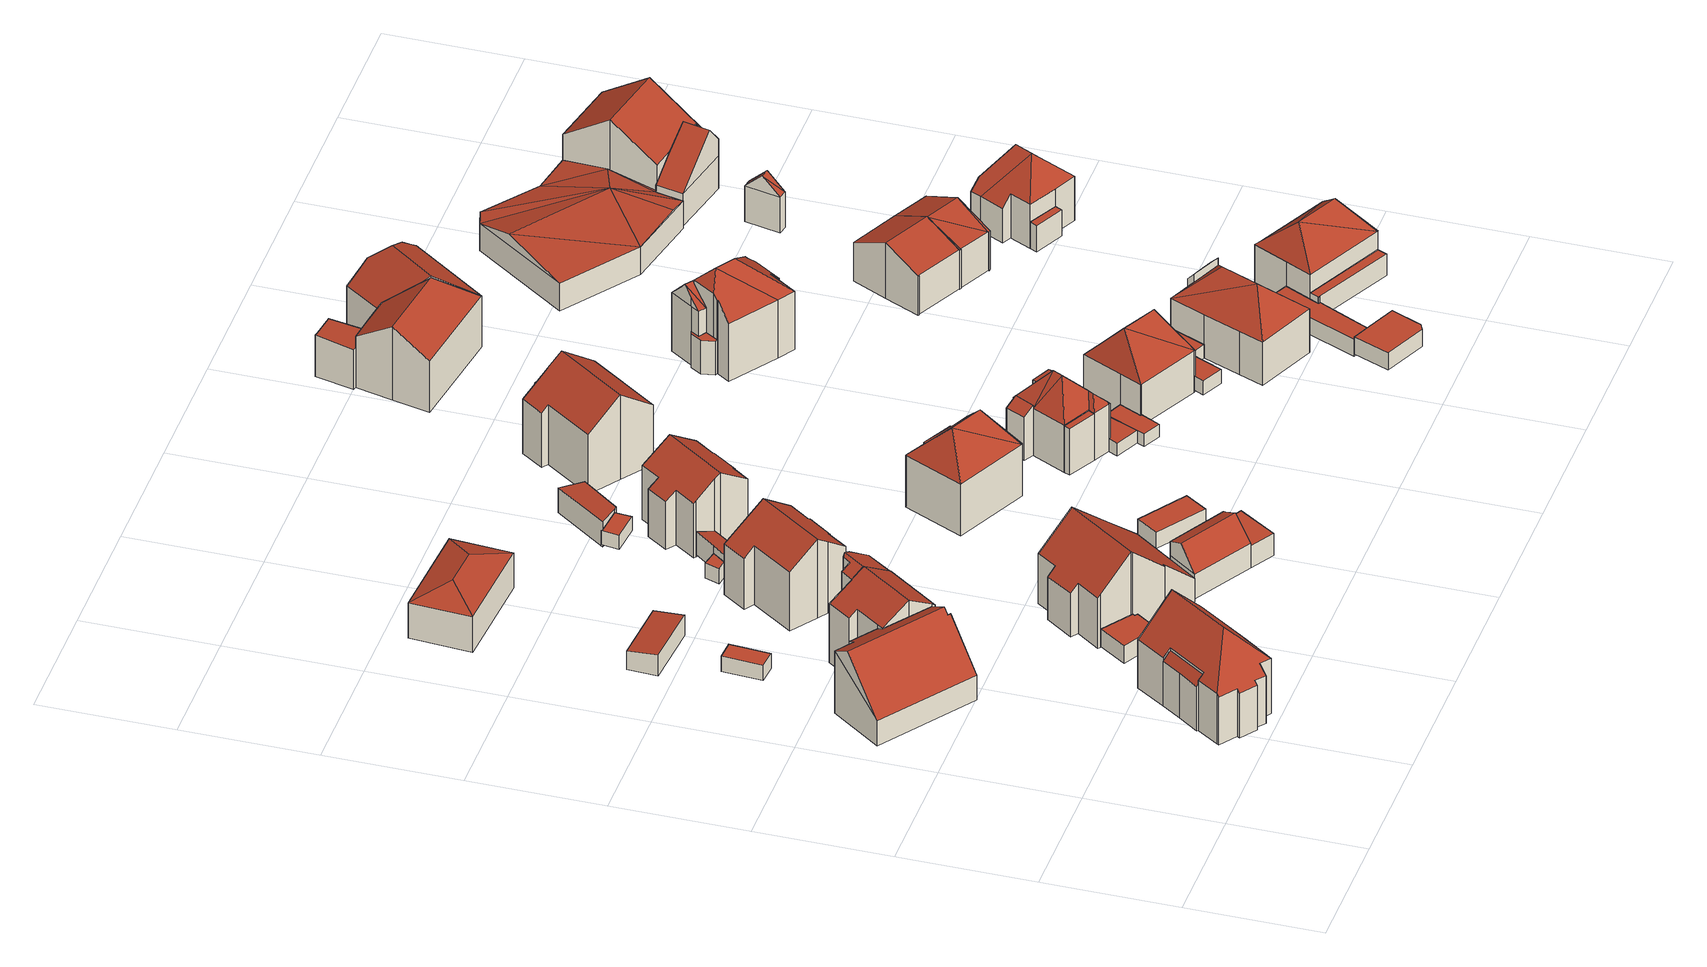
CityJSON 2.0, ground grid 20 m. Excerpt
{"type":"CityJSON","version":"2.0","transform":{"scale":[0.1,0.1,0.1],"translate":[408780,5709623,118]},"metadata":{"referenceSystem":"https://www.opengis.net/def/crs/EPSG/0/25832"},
"CityObjects":{
"building1":{"type":"Building","attributes":{"Gemeindeschluessel":"05978036","Geometrietyp2DReferenz":"3000","function":"31001_1000","roofType":"5000","measuredHeight":11.79},"geometry":[{"type":"MultiSurface","lod":"2","boundaries":[[[0,1,2,3]],[[1,4,5,2]],[[4,6,7,5]],[[6,8,9,7]],[[8,10,11,9]],[[10,12,13,11]],[[12,14,15,13]],[[14,16,17,15]],[[16,18,19,17]],[[18,0,3,19]],[[6,20,21,12,10,8]],[[20,4,1,0,18,16,14,21]],[[6,4,20]],[[14,12,21]],[[3,2,5,7,9,11,13,15,17,19]]],"semantics":{"surfaces":[{"type":"WallSurface"},{"type":"RoofSurface"},{"type":"GroundSurface"}],"values":[0,0,0,0,0,0,0,0,0,0,1,1,0,0,2]}}]},
"building2":{"type":"Building","attributes":{"Gemeindeschluessel":"05978036","Geometrietyp2DReferenz":"3000","function":"31001_1000"},"children":["building2-1","building2-2"]},
"building2-1":{"type":"BuildingPart","attributes":{"roofType":"2100","measuredHeight":8.53},"parents":["building2"],"geometry":[{"type":"MultiSurface","lod":"2","boundaries":[[[22,23,24,25]],[[23,26,27,24]],[[26,28,29,27]],[[26,23,22,30,31,28]],[[29,32,33,25,24,27]],[[32,29,28,31]],[[30,33,32,31]],[[22,25,33,30]]],"semantics":{"surfaces":[{"type":"WallSurface"},{"type":"RoofSurface"},{"type":"GroundSurface"},{"type":"ClosureSurface"}],"values":[0,0,0,1,2,3,3,3]}}]},
"building2-2":{"type":"BuildingPart","attributes":{"roofType":"5000","measuredHeight":13.54},"parents":["building2"],"geometry":[{"type":"MultiSurface","lod":"2","boundaries":[[[34,35,36,29,28]],[[35,37,38,36]],[[37,39,40,38]],[[39,41,42,40]],[[41,43,44,42]],[[43,45,46,44]],[[45,47,48,46]],[[47,49,50,48]],[[49,51,52,50]],[[51,53,54,52]],[[53,55,56,54]],[[55,57,58,56]],[[57,59,60,58]],[[59,61,62,60]],[[61,63,22,25,62]],[[61,59,57,55,53,51,49,47,45,64]],[[45,43,41,39,37,64]],[[37,35,34,65,66,63,61,64]],[[32,29,36,38,40,42,44,46,48,50,52,54,56,58,60,62,25,33]],[[34,28,31,65]],[[28,29,32,31]],[[30,22,63,66]],[[30,33,25,22]],[[65,31,30,66]],[[31,32,33,30]]],"semantics":{"surfaces":[{"type":"WallSurface"},{"type":"RoofSurface"},{"type":"GroundSurface"},{"type":"ClosureSurface"}],"values":[0,0,0,0,0,0,0,0,0,0,0,0,0,0,0,1,1,1,2,0,3,0,3,0,3]}}]},
"building3":{"type":"Building","attributes":{"Gemeindeschluessel":"05978036","Geometrietyp2DReferenz":"3000","function":"31001_2460","roofType":"1000","measuredHeight":2.5},"geometry":[{"type":"MultiSurface","lod":"2","boundaries":[[[67,68,69,70]],[[68,71,72,69]],[[71,73,74,72]],[[73,67,70,74]],[[73,71,68,67]],[[70,69,72,74]]],"semantics":{"surfaces":[{"type":"WallSurface"},{"type":"RoofSurface"},{"type":"GroundSurface"}],"values":[0,0,0,0,1,2]}}]},
"building4":{"type":"Building","attributes":{"Gemeindeschluessel":"05978036","Geometrietyp2DReferenz":"3000","function":"31001_1000"},"children":["building4-1","building4-2"]},
"building4-1":{"type":"BuildingPart","attributes":{"roofType":"3100","measuredHeight":13.18},"parents":["building4"],"geometry":[{"type":"MultiSurface","lod":"2","boundaries":[[[75,76,77,78]],[[76,1,79,77]],[[1,80,81,79]],[[80,82,83,81]],[[82,84,85,83]],[[84,86,87,85]],[[86,88,89,87]],[[90,91,92,93,94]],[[91,75,78,92]],[[95,96,88,86,84,82,80,1,76]],[[76,75,91,90,95]],[[78,77,79,81,83,85,87,89,97,93,92]],[[97,89,88,96,98]],[[98,96,95,99]],[[90,94,99,95]],[[97,98,94,93]],[[94,98,99]]],"semantics":{"surfaces":[{"type":"WallSurface"},{"type":"RoofSurface"},{"type":"GroundSurface"},{"type":"ClosureSurface"}],"values":[0,0,0,0,0,0,0,0,0,1,1,2,3,3,0,3,3]}}]},
"building4-2":{"type":"BuildingPart","attributes":{"roofType":"5000","measuredHeight":13.22},"parents":["building4"],"geometry":[{"type":"MultiSurface","lod":"2","boundaries":[[[100,101,102,89,88]],[[101,103,104,102]],[[103,105,106,104]],[[105,107,108,106]],[[107,109,110,108]],[[109,94,93,110]],[[111,105,103,101,100,112]],[[94,109,107,111,112,95,99]],[[107,105,111]],[[89,102,104,106,108,110,93,97]],[[88,96,100]],[[89,97,98,96,88]],[[97,93,94,98]],[[112,100,96,95]],[[95,96,98,99]],[[99,98,94]]],"semantics":{"surfaces":[{"type":"WallSurface"},{"type":"RoofSurface"},{"type":"GroundSurface"},{"type":"ClosureSurface"}],"values":[0,0,0,0,0,0,1,1,0,2,0,3,3,0,3,3]}}]},
"building5":{"type":"Building","attributes":{"Gemeindeschluessel":"05978036","Geometrietyp2DReferenz":"3000","function":"31001_2000","roofType":"2100","measuredHeight":3.41},"geometry":[{"type":"MultiSurface","lod":"2","boundaries":[[[113,114,115,116]],[[114,117,118,115]],[[117,119,120,118]],[[119,113,116,120]],[[119,117,114,113]],[[116,115,118,120]]],"semantics":{"surfaces":[{"type":"WallSurface"},{"type":"RoofSurface"},{"type":"GroundSurface"}],"values":[0,0,0,0,1,2]}}]},
"building6":{"type":"Building","attributes":{"Gemeindeschluessel":"05978036","Geometrietyp2DReferenz":"3000","function":"31001_2460","roofType":"1000","measuredHeight":2.92},"geometry":[{"type":"MultiSurface","lod":"2","boundaries":[[[121,122,123,124]],[[122,125,126,123]],[[125,127,128,126]],[[127,129,130,128]],[[129,131,132,130]],[[131,121,124,132]],[[131,129,127,125,122,121]],[[124,123,126,128,130,132]]],"semantics":{"surfaces":[{"type":"WallSurface"},{"type":"RoofSurface"},{"type":"GroundSurface"}],"values":[0,0,0,0,0,0,1,2]}}]},
"building7":{"type":"Building","attributes":{"Gemeindeschluessel":"05978036","Geometrietyp2DReferenz":"3000","function":"31001_1000","roofType":"3200","measuredHeight":7.52},"geometry":[{"type":"MultiSurface","lod":"2","boundaries":[[[133,134,135,136]],[[134,137,138,135]],[[137,139,140,138]],[[139,133,136,140]],[[137,134,141]],[[133,139,142]],[[134,133,142,141]],[[139,137,141,142]],[[136,135,138,140]]],"semantics":{"surfaces":[{"type":"WallSurface"},{"type":"RoofSurface"},{"type":"GroundSurface"}],"values":[0,0,0,0,1,1,1,1,2]}}]},
"building8":{"type":"Building","attributes":{"Gemeindeschluessel":"05978036","Geometrietyp2DReferenz":"3000","function":"31001_1100","roofType":"3100","measuredHeight":13.37},"geometry":[{"type":"MultiSurface","lod":"2","boundaries":[[[143,144,145,146]],[[144,147,148,145]],[[147,149,150,148]],[[149,151,152,150]],[[151,153,154,152]],[[153,155,156,154]],[[155,157,158,156]],[[157,159,160,158]],[[159,161,162,160]],[[161,163,164,162]],[[163,165,166,164]],[[165,167,168,166]],[[167,169,170,168]],[[169,171,172,170]],[[171,173,174,172]],[[173,143,146,174]],[[169,167,165,163,161,159,157,155,153]],[[153,151,149,147,144,143,173,171,169]],[[146,145,148,150,152,154,156,158,160,162,164,166,168,170,172,174]]],"semantics":{"surfaces":[{"type":"WallSurface"},{"type":"RoofSurface"},{"type":"GroundSurface"}],"values":[0,0,0,0,0,0,0,0,0,0,0,0,0,0,0,0,1,1,2]}}]},
"building9":{"type":"Building","attributes":{"Gemeindeschluessel":"05978036","Geometrietyp2DReferenz":"3000","function":"31001_1000","roofType":"3100","measuredHeight":12.97},"geometry":[{"type":"MultiSurface","lod":"2","boundaries":[[[175,176,177,178]],[[176,179,180,177]],[[179,181,182,180]],[[181,183,184,182]],[[183,185,186,184]],[[185,187,188,186]],[[187,189,190,188]],[[189,191,192,190]],[[191,193,194,192]],[[193,195,196,194]],[[195,197,198,196]],[[197,199,200,198]],[[199,175,178,200]],[[195,193,191,189,187,185]],[[185,183,181,179,176,175,199,197,195]],[[178,177,180,182,184,186,188,190,192,194,196,198,200]]],"semantics":{"surfaces":[{"type":"WallSurface"},{"type":"RoofSurface"},{"type":"GroundSurface"}],"values":[0,0,0,0,0,0,0,0,0,0,0,0,0,1,1,2]}}]},
"building10":{"type":"Building","attributes":{"Gemeindeschluessel":"05978036","Geometrietyp2DReferenz":"3000","function":"31001_2000","roofType":"5000","measuredHeight":7.37},"geometry":[{"type":"MultiSurface","lod":"2","boundaries":[[[201,202,203,204]],[[202,205,206,203]],[[205,207,208,206]],[[207,209,210,208]],[[209,211,212,210]],[[211,201,204,212]],[[213,211,209,214]],[[215,216,213,214,217,218]],[[202,215,218,205]],[[205,218,217,207]],[[207,217,214,209]],[[201,216,215,202]],[[211,213,216,201]],[[204,203,206,208,210,212]]],"semantics":{"surfaces":[{"type":"WallSurface"},{"type":"RoofSurface"},{"type":"GroundSurface"}],"values":[0,0,0,0,0,0,1,1,0,0,0,0,0,2]}}]},
"building11":{"type":"Building","attributes":{"Gemeindeschluessel":"05978036","Geometrietyp2DReferenz":"3000","function":"31001_2460","roofType":"1000","measuredHeight":2.58},"geometry":[{"type":"MultiSurface","lod":"2","boundaries":[[[219,220,221,222]],[[220,223,224,221]],[[223,225,226,224]],[[225,219,222,226]],[[225,223,220,219]],[[222,221,224,226]]],"semantics":{"surfaces":[{"type":"WallSurface"},{"type":"RoofSurface"},{"type":"GroundSurface"}],"values":[0,0,0,0,1,2]}}]},
"building12":{"type":"Building","attributes":{"Gemeindeschluessel":"05978036","Geometrietyp2DReferenz":"3000","function":"31001_2460","roofType":"2100","measuredHeight":3.79},"geometry":[{"type":"MultiSurface","lod":"2","boundaries":[[[227,228,229,230]],[[228,231,232,229]],[[231,233,234,232]],[[233,235,236,234]],[[235,227,230,236]],[[235,233,231,228,227]],[[230,229,232,234,236]]],"semantics":{"surfaces":[{"type":"WallSurface"},{"type":"RoofSurface"},{"type":"GroundSurface"}],"values":[0,0,0,0,0,1,2]}}]},
"building13":{"type":"Building","attributes":{"Gemeindeschluessel":"05978036","Geometrietyp2DReferenz":"3000","function":"31001_1310","roofType":"1000","measuredHeight":3.64},"geometry":[{"type":"MultiSurface","lod":"2","boundaries":[[[237,238,208,210]],[[238,239,206,208]],[[239,240,203,206]],[[240,241,242,203]],[[241,243,244,242]],[[243,245,246,244]],[[245,237,210,246]],[[245,243,241,240,239,238,237]],[[210,208,206,203,242,244,246]]],"semantics":{"surfaces":[{"type":"WallSurface"},{"type":"RoofSurface"},{"type":"GroundSurface"}],"values":[0,0,0,0,0,0,0,1,2]}}]},
"building14":{"type":"Building","attributes":{"Gemeindeschluessel":"05978036","Geometrietyp2DReferenz":"3000","function":"31001_2460","roofType":"1000","measuredHeight":2.21},"geometry":[{"type":"MultiSurface","lod":"2","boundaries":[[[247,248,249,250]],[[248,251,252,249]],[[251,253,254,252]],[[253,255,256,254]],[[255,247,250,256]],[[255,253,251,248,247]],[[250,249,252,254,256]]],"semantics":{"surfaces":[{"type":"WallSurface"},{"type":"RoofSurface"},{"type":"GroundSurface"}],"values":[0,0,0,0,0,1,2]}}]},
"building15":{"type":"Building","attributes":{"Gemeindeschluessel":"05978036","Geometrietyp2DReferenz":"3000","function":"31001_2460","roofType":"1000","measuredHeight":2.67},"geometry":[{"type":"MultiSurface","lod":"2","boundaries":[[[257,258,259,260]],[[258,261,262,259]],[[261,263,264,262]],[[263,257,260,264]],[[263,261,258,257]],[[260,259,262,264]]],"semantics":{"surfaces":[{"type":"WallSurface"},{"type":"RoofSurface"},{"type":"GroundSurface"}],"values":[0,0,0,0,1,2]}}]},
"building16":{"type":"Building","attributes":{"Gemeindeschluessel":"05978036","Geometrietyp2DReferenz":"3000","function":"31001_1000","roofType":"3100","measuredHeight":12.09},"geometry":[{"type":"MultiSurface","lod":"2","boundaries":[[[265,266,267,268]],[[266,269,270,267]],[[269,271,272,270]],[[271,273,274,272]],[[273,275,276,274]],[[275,277,278,276]],[[277,279,280,278]],[[279,281,282,280]],[[281,283,284,282]],[[283,285,286,284]],[[285,287,288,286]],[[287,289,290,288]],[[289,291,292,290]],[[291,293,294,292]],[[293,295,296,294]],[[295,265,268,296]],[[291,289,287,285,283,281,279,277,275,273]],[[273,271,269,266,265,295,293,291]],[[268,267,270,272,274,276,278,280,282,284,286,288,290,292,294,296]]],"semantics":{"surfaces":[{"type":"WallSurface"},{"type":"RoofSurface"},{"type":"GroundSurface"}],"values":[0,0,0,0,0,0,0,0,0,0,0,0,0,0,0,0,1,1,2]}}]},
"building17":{"type":"Building","attributes":{"Gemeindeschluessel":"05978036","Geometrietyp2DReferenz":"3000","function":"31001_2460","roofType":"2100","measuredHeight":4.04},"geometry":[{"type":"MultiSurface","lod":"2","boundaries":[[[297,298,299,300]],[[298,301,302,299]],[[301,303,304,302]],[[303,305,306,304]],[[305,297,300,306]],[[305,303,301,298,297]],[[300,299,302,304,306]]],"semantics":{"surfaces":[{"type":"WallSurface"},{"type":"RoofSurface"},{"type":"GroundSurface"}],"values":[0,0,0,0,0,1,2]}}]},
"building18":{"type":"Building","attributes":{"Gemeindeschluessel":"05978036","Geometrietyp2DReferenz":"3000","function":"31001_1000","roofType":"5000","measuredHeight":13.46},"geometry":[{"type":"MultiSurface","lod":"2","boundaries":[[[307,308,309,310]],[[308,311,312,309]],[[311,313,314,312]],[[313,315,316,314]],[[315,317,318,316]],[[317,319,320,318]],[[319,321,322,320]],[[321,307,310,322]],[[323,317,324]],[[317,323,325]],[[307,326,327]],[[326,307,321]],[[311,315,313]],[[311,323,315]],[[308,323,311]],[[308,326,323]],[[326,308,327]],[[324,315,323]],[[323,319,325]],[[326,319,323]],[[319,326,321]],[[319,317,325]],[[308,307,327]],[[317,315,324]],[[310,309,312,314,316,318,320,322]]],"semantics":{"surfaces":[{"type":"WallSurface"},{"type":"RoofSurface"},{"type":"GroundSurface"}],"values":[0,0,0,0,0,0,0,0,1,1,1,1,1,1,1,1,1,1,1,1,1,0,0,0,2]}}]},
"building19":{"type":"Building","attributes":{"Gemeindeschluessel":"05978036","Geometrietyp2DReferenz":"3000","function":"31001_1000"},"children":["building19-1","building19-2"]},
"building19-1":{"type":"BuildingPart","attributes":{"roofType":"3100","measuredHeight":8.74},"parents":["building19"],"geometry":[{"type":"MultiSurface","lod":"2","boundaries":[[[328,329,330,331]],[[332,333,334,335]],[[333,336,337,334]],[[336,338,339,337]],[[338,340,341,339]],[[340,328,331,341]],[[336,333,332,342]],[[342,343,329,328,340,338,336]],[[331,330,344,345,335,334,337,339,341]],[[345,344,343,342]],[[344,330,329,343]],[[345,342,332,335]]],"semantics":{"surfaces":[{"type":"WallSurface"},{"type":"RoofSurface"},{"type":"GroundSurface"},{"type":"ClosureSurface"}],"values":[0,0,0,0,0,0,1,1,2,3,3,3]}}]},
"building19-2":{"type":"BuildingPart","attributes":{"roofType":"3100","measuredHeight":13.9},"parents":["building19"],"geometry":[{"type":"MultiSurface","lod":"2","boundaries":[[[346,347,348,349]],[[347,350,351,348]],[[350,352,353,351]],[[352,354,355,353]],[[354,356,332,335,355]],[[357,358,359,330,329]],[[358,346,349,359]],[[360,356,354,352,350,347,346]],[[346,358,357,360]],[[349,348,351,353,355,335,345,344,330,359]],[[343,342,332,356,360]],[[344,345,342,343]],[[345,335,332,342]],[[357,329,343,360]],[[344,343,329,330]]],"semantics":{"surfaces":[{"type":"WallSurface"},{"type":"RoofSurface"},{"type":"GroundSurface"},{"type":"ClosureSurface"}],"values":[0,0,0,0,0,0,0,1,1,2,0,3,3,0,3]}}]},
"building20":{"type":"Building","attributes":{"Gemeindeschluessel":"05978036","Geometrietyp2DReferenz":"3000","function":"31001_1000"},"children":["building20-1","building20-2","building20-3"]},
"building20-1":{"type":"BuildingPart","attributes":{"roofType":"1000","measuredHeight":7.54},"parents":["building20"],"geometry":[{"type":"MultiSurface","lod":"2","boundaries":[[[361,362,363,364]],[[362,365,366,363]],[[367,365,362,361]],[[364,363,366,368]],[[368,366,365,367]],[[364,368,367,361]]],"semantics":{"surfaces":[{"type":"WallSurface"},{"type":"RoofSurface"},{"type":"GroundSurface"},{"type":"ClosureSurface"}],"values":[0,0,1,2,3,3]}}]},
"building20-2":{"type":"BuildingPart","attributes":{"roofType":"2100","measuredHeight":8.19},"parents":["building20"],"geometry":[{"type":"MultiSurface","lod":"2","boundaries":[[[369,370,371,372,373]],[[374,375,376,377,378]],[[375,369,373,376]],[[375,374,370,369]],[[373,372,377,376]],[[378,371,370,374]],[[378,377,372,371]]],"semantics":{"surfaces":[{"type":"WallSurface"},{"type":"RoofSurface"},{"type":"GroundSurface"},{"type":"ClosureSurface"}],"values":[0,0,0,1,2,0,3]}}]},
"building20-3":{"type":"BuildingPart","attributes":{"roofType":"5000","measuredHeight":11.99},"parents":["building20"],"geometry":[{"type":"MultiSurface","lod":"2","boundaries":[[[379,380,361,364,381]],[[382,378,377,366,365]],[[371,383,384,372]],[[383,385,386,384]],[[385,387,388,386]],[[387,389,390,388]],[[389,391,392,390]],[[391,393,394,392]],[[393,395,396,394]],[[395,397,398,396]],[[397,379,381,398]],[[399,393,400]],[[401,393,399]],[[402,393,401]],[[402,395,393]],[[403,395,402]],[[404,395,403]],[[405,395,404]],[[395,405,397]],[[406,400,393,391]],[[407,406,391,389]],[[407,389,387]],[[399,400,406,407,387,385]],[[401,399,385,383]],[[378,401,383,371]],[[378,402,401]],[[402,378,382]],[[403,402,382,408]],[[404,403,408,380]],[[405,404,380,379]],[[405,379,397]],[[381,364,368,366,377,372,384,386,388,390,392,394,396,398]],[[367,361,380,408]],[[367,368,364,361]],[[365,367,408,382]],[[365,366,368,367]],[[372,377,378,371]]],"semantics":{"surfaces":[{"type":"WallSurface"},{"type":"RoofSurface"},{"type":"GroundSurface"},{"type":"ClosureSurface"}],"values":[0,0,0,0,0,0,0,0,0,0,0,1,1,1,1,1,1,1,1,1,1,1,1,1,1,1,1,1,1,1,1,2,0,3,0,3,3]}}]},
"building21":{"type":"Building","attributes":{"Gemeindeschluessel":"05978036","Geometrietyp2DReferenz":"3000","function":"31001_2460","roofType":"1000","measuredHeight":2.15},"geometry":[{"type":"MultiSurface","lod":"2","boundaries":[[[409,410,381,411]],[[410,412,398,381]],[[412,413,396,398]],[[413,414,415,396]],[[414,416,417,415]],[[416,409,411,417]],[[416,414,413,412,410,409]],[[411,381,398,396,415,417]]],"semantics":{"surfaces":[{"type":"WallSurface"},{"type":"RoofSurface"},{"type":"GroundSurface"}],"values":[0,0,0,0,0,0,1,2]}}]},
"building22":{"type":"Building","attributes":{"Gemeindeschluessel":"05978036","Geometrietyp2DReferenz":"3000","function":"31001_2460","roofType":"1000","measuredHeight":2.11},"geometry":[{"type":"MultiSurface","lod":"2","boundaries":[[[418,416,417,419]],[[416,414,415,417]],[[414,420,421,415]],[[420,422,423,421]],[[422,424,425,423]],[[424,426,427,425]],[[426,418,419,427]],[[426,424,422,420,414,416,418]],[[419,417,415,421,423,425,427]]],"semantics":{"surfaces":[{"type":"WallSurface"},{"type":"RoofSurface"},{"type":"GroundSurface"}],"values":[0,0,0,0,0,0,0,1,2]}}]},
"building23":{"type":"Building","attributes":{"Gemeindeschluessel":"05978036","Geometrietyp2DReferenz":"3000","function":"31001_1000","roofType":"5000","measuredHeight":12.34},"geometry":[{"type":"MultiSurface","lod":"2","boundaries":[[[428,429,430,431]],[[429,432,433,430]],[[432,434,435,433]],[[434,436,437,435]],[[436,438,439,437]],[[438,440,441,439]],[[440,442,443,441]],[[442,444,445,443]],[[444,428,431,445]],[[446,428,444,447]],[[448,436,434,432,449]],[[449,438,448]],[[447,438,449]],[[438,447,444,442,440]],[[429,449,432]],[[429,446,449]],[[446,447,449]],[[436,448,438]],[[428,446,429]],[[431,430,433,435,437,439,441,443,445]]],"semantics":{"surfaces":[{"type":"WallSurface"},{"type":"RoofSurface"},{"type":"GroundSurface"}],"values":[0,0,0,0,0,0,0,0,0,1,1,1,1,1,1,1,1,0,0,2]}}]},
"building24":{"type":"Building","attributes":{"Gemeindeschluessel":"05978036","Geometrietyp2DReferenz":"3000","function":"31001_2460","roofType":"1000","measuredHeight":2.33},"geometry":[{"type":"MultiSurface","lod":"2","boundaries":[[[450,451,452,453]],[[451,454,455,452]],[[454,456,457,455]],[[456,458,459,457]],[[458,460,461,459]],[[460,462,463,461]],[[462,450,453,463]],[[462,460,458,456,454,451,450]],[[453,452,455,457,459,461,463]]],"semantics":{"surfaces":[{"type":"WallSurface"},{"type":"RoofSurface"},{"type":"GroundSurface"}],"values":[0,0,0,0,0,0,0,1,2]}}]},
"building25":{"type":"Building","attributes":{"Gemeindeschluessel":"05978036","Geometrietyp2DReferenz":"3000","function":"31001_2460","roofType":"1000","measuredHeight":2.23},"geometry":[{"type":"MultiSurface","lod":"2","boundaries":[[[464,465,466,467]],[[465,468,469,466]],[[468,470,471,469]],[[470,472,473,471]],[[472,464,467,473]],[[472,470,468,465,464]],[[467,466,469,471,473]]],"semantics":{"surfaces":[{"type":"WallSurface"},{"type":"RoofSurface"},{"type":"GroundSurface"}],"values":[0,0,0,0,0,1,2]}}]},
"building26":{"type":"Building","attributes":{"Gemeindeschluessel":"05978036","Geometrietyp2DReferenz":"3000","function":"31001_2460","roofType":"1000","measuredHeight":2.75},"geometry":[{"type":"MultiSurface","lod":"2","boundaries":[[[474,475,476,477]],[[475,478,479,476]],[[478,480,481,479]],[[480,482,483,481]],[[482,484,485,483]],[[484,474,477,485]],[[484,482,480,478,475,474]],[[477,476,479,481,483,485]]],"semantics":{"surfaces":[{"type":"WallSurface"},{"type":"RoofSurface"},{"type":"GroundSurface"}],"values":[0,0,0,0,0,0,1,2]}}]},
"building27":{"type":"Building","attributes":{"Gemeindeschluessel":"05978036","Geometrietyp2DReferenz":"3000","function":"31001_1000"},"children":["building27-1","building27-2"]},
"building27-1":{"type":"BuildingPart","attributes":{"roofType":"2100","measuredHeight":8.36},"parents":["building27"],"geometry":[{"type":"MultiSurface","lod":"2","boundaries":[[[486,487,488,489,490]],[[487,491,492,488]],[[491,493,494,492]],[[493,495,496,497,494]],[[493,491,487,486,495]],[[497,489,488,492,494]],[[490,496,495,486]],[[490,489,497,496]]],"semantics":{"surfaces":[{"type":"WallSurface"},{"type":"RoofSurface"},{"type":"GroundSurface"},{"type":"ClosureSurface"}],"values":[0,0,0,0,1,2,0,3]}}]},
"building27-2":{"type":"BuildingPart","attributes":{"roofType":"3200","measuredHeight":11.73},"parents":["building27"],"geometry":[{"type":"MultiSurface","lod":"2","boundaries":[[[498,499,473,500]],[[499,501,471,473]],[[501,490,489,471]],[[496,502,503,497]],[[502,504,505,503]],[[504,506,507,505]],[[506,508,509,507]],[[508,510,511,509]],[[510,498,500,511]],[[490,501,512,496]],[[510,508,513]],[[501,513,512]],[[513,501,499,498,510]],[[512,508,506,504,502,496]],[[508,512,513]],[[500,473,471,489,497,503,505,507,509,511]],[[497,489,490,496]]],"semantics":{"surfaces":[{"type":"WallSurface"},{"type":"RoofSurface"},{"type":"GroundSurface"},{"type":"ClosureSurface"}],"values":[0,0,0,0,0,0,0,0,0,1,1,1,1,1,1,2,3]}}]},
"building28":{"type":"Building","attributes":{"Gemeindeschluessel":"05978036","Geometrietyp2DReferenz":"3000","function":"31001_1100"},"children":["building28-1","building28-2","building28-3"]},
"building28-1":{"type":"BuildingPart","attributes":{"roofType":"2100","measuredHeight":6.83},"parents":["building28"],"geometry":[{"type":"MultiSurface","lod":"2","boundaries":[[[514,515,516,517]],[[515,518,519,516]],[[518,520,521,519]],[[520,522,523,521]],[[522,524,525,523]],[[522,520,518,515,514,524]],[[525,517,516,519,521,523]],[[517,525,524,514]]],"semantics":{"surfaces":[{"type":"WallSurface"},{"type":"RoofSurface"},{"type":"GroundSurface"},{"type":"ClosureSurface"}],"values":[0,0,0,0,0,1,2,3]}}]},
"building28-2":{"type":"BuildingPart","attributes":{"roofType":"9999","measuredHeight":12.33},"parents":["building28"],"geometry":[{"type":"MultiSurface","lod":"2","boundaries":[[[526,527,528,529]],[[530,531,532,533]],[[531,534,535,532]],[[534,536,537,535]],[[536,538,539,537]],[[538,540,541,539]],[[540,542,543,541]],[[542,526,529,543]],[[538,536,544]],[[536,534,531,530,545,546,544]],[[546,527,526,542,540,538,544]],[[529,528,547,533,532,535,537,539,541,543]],[[548,527,546]],[[548,547,528,527]],[[545,548,546]],[[530,533,547,548,545]]],"semantics":{"surfaces":[{"type":"WallSurface"},{"type":"RoofSurface"},{"type":"GroundSurface"},{"type":"ClosureSurface"}],"values":[0,0,0,0,0,0,0,0,1,1,1,2,0,3,0,3]}}]},
"building28-3":{"type":"BuildingPart","attributes":{"roofType":"3100","measuredHeight":12.05},"parents":["building28"],"geometry":[{"type":"MultiSurface","lod":"2","boundaries":[[[549,550,517,551]],[[550,514,517]],[[552,553,530,533,525,524]],[[527,554,555,528]],[[554,549,551,555]],[[548,545,553,552,550,549]],[[549,554,527,548]],[[551,517,525,533,547,528,555]],[[552,524,514,550]],[[524,525,517,514]],[[545,530,553]],[[547,533,530,545,548]],[[527,528,547,548]]],"semantics":{"surfaces":[{"type":"WallSurface"},{"type":"RoofSurface"},{"type":"GroundSurface"},{"type":"ClosureSurface"}],"values":[0,0,0,0,0,1,1,2,0,3,0,3,3]}}]},
"building29":{"type":"Building","attributes":{"Gemeindeschluessel":"05978036","Geometrietyp2DReferenz":"3000","function":"31001_1000"},"children":["building29-1","building29-2","building29-3"]},
"building29-1":{"type":"BuildingPart","attributes":{"roofType":"1000","measuredHeight":5.46},"parents":["building29"],"geometry":[{"type":"MultiSurface","lod":"2","boundaries":[[[556,557,558,559]],[[557,560,561,558]],[[560,562,563,561]],[[564,556,559,565]],[[564,566,567,568,562,560,557,556]],[[559,558,561,563,569,570,571,565]],[[569,563,562,568]],[[570,569,568,567]],[[565,571,566,564]],[[571,570,567,566]]],"semantics":{"surfaces":[{"type":"WallSurface"},{"type":"RoofSurface"},{"type":"GroundSurface"},{"type":"ClosureSurface"}],"values":[0,0,0,0,1,2,3,3,3,3]}}]},
"building29-2":{"type":"BuildingPart","attributes":{"roofType":"9999","measuredHeight":14.87},"parents":["building29"],"geometry":[{"type":"MultiSurface","lod":"2","boundaries":[[[572,573,574,575]],[[573,576,577,574]],[[576,578,579,577]],[[578,580,581,579]],[[580,582,583,581]],[[582,584,585,583]],[[584,586,587,585]],[[586,588,589,587]],[[588,590,564,565,589]],[[591,592,593,594]],[[591,572,575,592]],[[582,580,578,576,573,572,595]],[[596,597,598]],[[584,582,595,598]],[[597,590,588,586,584,598]],[[572,591,598,595]],[[591,594,596,598]],[[575,574,577,579,581,583,585,587,589,565,571,570,599,593,592]],[[566,564,590,597]],[[571,565,564,566]],[[600,601,567,566,597,596]],[[571,566,567,570]],[[599,570,567,601,602]],[[602,601,600]],[[594,603,600,596]],[[599,602,594,593]],[[602,600,603,594]]],"semantics":{"surfaces":[{"type":"WallSurface"},{"type":"RoofSurface"},{"type":"GroundSurface"},{"type":"ClosureSurface"}],"values":[0,0,0,0,0,0,0,0,0,0,0,1,1,1,1,1,1,2,0,3,0,3,3,3,0,3,3]}}]},
"building29-3":{"type":"BuildingPart","attributes":{"roofType":"3100","measuredHeight":12.44},"parents":["building29"],"geometry":[{"type":"MultiSurface","lod":"2","boundaries":[[[604,563,562]],[[604,605,606,563]],[[605,594,593,606]],[[594,605,603]],[[605,607,603]],[[601,600,603,607,608]],[[608,609,610,601]],[[610,609,604]],[[604,609,608,607,605]],[[570,569,563,606,593,599]],[[568,567,601,610]],[[568,569,570,567]],[[562,568,610,604]],[[562,563,569,568]],[[570,599,602,601,567]],[[599,593,594,602]],[[602,600,601]],[[594,603,600,602]]],"semantics":{"surfaces":[{"type":"WallSurface"},{"type":"RoofSurface"},{"type":"GroundSurface"},{"type":"ClosureSurface"}],"values":[0,0,0,1,1,1,1,0,0,2,0,3,0,3,3,3,3,3]}}]},
"building30":{"type":"Building","attributes":{"Gemeindeschluessel":"05978036","Geometrietyp2DReferenz":"3000","function":"31001_2460","roofType":"1000","measuredHeight":2.72},"geometry":[{"type":"MultiSurface","lod":"2","boundaries":[[[611,612,613,614]],[[612,615,616,613]],[[615,617,618,616]],[[617,619,620,618]],[[619,621,622,620]],[[621,623,624,622]],[[623,625,626,624]],[[625,627,628,626]],[[627,629,630,628]],[[629,611,614,630]],[[629,627,625,623,621,619,617,615,612,611]],[[614,613,616,618,620,622,624,626,628,630]]],"semantics":{"surfaces":[{"type":"WallSurface"},{"type":"RoofSurface"},{"type":"GroundSurface"}],"values":[0,0,0,0,0,0,0,0,0,0,1,2]}}]},
"building31":{"type":"Building","attributes":{"Gemeindeschluessel":"05978036","Geometrietyp2DReferenz":"3000","function":"31001_2460","roofType":"1000","measuredHeight":2.3},"geometry":[{"type":"MultiSurface","lod":"2","boundaries":[[[631,632,503,505]],[[632,633,634,503]],[[633,635,636,634]],[[635,631,505,636]],[[635,633,632,631]],[[505,503,634,636]]],"semantics":{"surfaces":[{"type":"WallSurface"},{"type":"RoofSurface"},{"type":"GroundSurface"}],"values":[0,0,0,0,1,2]}}]},
"building32":{"type":"Building","attributes":{"Gemeindeschluessel":"05978036","Geometrietyp2DReferenz":"3000","function":"51009_1610","roofType":"1000","measuredHeight":3.47},"geometry":[{"type":"MultiSurface","lod":"2","boundaries":[[[637,638,639,640]],[[638,641,642,639]],[[641,643,644,642]],[[643,645,646,644]],[[645,647,648,646]],[[647,637,640,648]],[[647,645,643,641,638,637]],[[640,639,642,644,646,648]]],"semantics":{"surfaces":[{"type":"WallSurface"},{"type":"RoofSurface"},{"type":"GroundSurface"}],"values":[0,0,0,0,0,0,1,2]}}]},
"building33":{"type":"Building","attributes":{"Gemeindeschluessel":"05978036","Geometrietyp2DReferenz":"3000","function":"31001_1000","roofType":"3100","measuredHeight":9.1},"geometry":[{"type":"MultiSurface","lod":"2","boundaries":[[[649,650,651,652]],[[650,653,654,651]],[[653,655,656,654]],[[655,657,658,656]],[[657,659,660,658]],[[659,661,662,660]],[[661,663,664,662]],[[663,649,652,664]],[[659,657,655,653,650,649]],[[649,663,661,659]],[[652,651,654,656,658,660,662,664]]],"semantics":{"surfaces":[{"type":"WallSurface"},{"type":"RoofSurface"},{"type":"GroundSurface"}],"values":[0,0,0,0,0,0,0,0,1,1,2]}}]},
"building34":{"type":"Building","attributes":{"Gemeindeschluessel":"05978036","Geometrietyp2DReferenz":"3000","function":"31001_1000","roofType":"5000","measuredHeight":11.45},"geometry":[{"type":"MultiSurface","lod":"2","boundaries":[[[665,666,667,618]],[[666,668,669,667]],[[668,670,671,669]],[[670,672,620,671]],[[672,665,618,620]],[[673,668,674]],[[675,676,677,672]],[[668,675,674]],[[666,675,668]],[[675,666,676]],[[670,673,674]],[[675,670,674]],[[670,675,672]],[[665,677,676,666]],[[672,677,665]],[[668,673,670]],[[618,667,669,671,620]]],"semantics":{"surfaces":[{"type":"WallSurface"},{"type":"RoofSurface"},{"type":"GroundSurface"}],"values":[0,0,0,0,0,1,1,1,1,1,1,1,1,0,0,0,2]}}]},
"building35":{"type":"Building","attributes":{"Gemeindeschluessel":"05978036","Geometrietyp2DReferenz":"3000","function":"31001_1000","roofType":"5000","measuredHeight":9.06},"geometry":[{"type":"MultiSurface","lod":"2","boundaries":[[[650,663,664,651]],[[663,678,679,664]],[[678,680,681,679]],[[680,682,683,681]],[[682,684,685,683]],[[684,686,687,685]],[[686,688,689,687]],[[688,690,691,689]],[[690,650,651,691]],[[678,663,692,693]],[[693,684,680]],[[684,693,692]],[[686,684,692]],[[688,686,692]],[[692,694,690,688]],[[680,684,682]],[[690,694,650]],[[650,694,692,663]],[[678,693,680]],[[651,664,679,681,683,685,687,689,691]]],"semantics":{"surfaces":[{"type":"WallSurface"},{"type":"RoofSurface"},{"type":"GroundSurface"}],"values":[0,0,0,0,0,0,0,0,0,1,1,1,1,1,1,1,0,0,0,2]}}]},
"building36":{"type":"Building","attributes":{"Gemeindeschluessel":"05978036","Geometrietyp2DReferenz":"3000","function":"31001_2000","roofType":"5000","measuredHeight":6.39},"geometry":[{"type":"MultiSurface","lod":"2","boundaries":[[[695,696,697,698]],[[696,699,700,697]],[[699,701,702,700]],[[701,703,704,702]],[[703,705,706,704]],[[705,707,708,706]],[[707,709,710,708]],[[709,711,712,710]],[[711,695,698,712]],[[713,707,705]],[[714,707,713]],[[714,709,707]],[[709,714,715]],[[701,713,703]],[[701,714,713]],[[699,714,701]],[[696,714,699]],[[714,696,716]],[[714,711,715]],[[716,711,714]],[[711,716,695]],[[696,695,716]],[[705,703,713]],[[711,709,715]],[[698,697,700,702,704,706,708,710,712]]],"semantics":{"surfaces":[{"type":"WallSurface"},{"type":"RoofSurface"},{"type":"GroundSurface"}],"values":[0,0,0,0,0,0,0,0,0,1,1,1,1,1,1,1,1,1,1,1,1,0,0,0,2]}}]},
"building37":{"type":"Building","attributes":{"Gemeindeschluessel":"05978036","Geometrietyp2DReferenz":"3000","function":"31001_1000"},"children":["building37-1","building37-2"]},
"building37-1":{"type":"BuildingPart","attributes":{"roofType":"1000","measuredHeight":4.24},"parents":["building37"],"geometry":[{"type":"MultiSurface","lod":"2","boundaries":[[[717,718,719,720]],[[721,722,723,724]],[[722,717,720,723]],[[722,721,718,717]],[[720,719,724,723]],[[724,719,718,721]]],"semantics":{"surfaces":[{"type":"WallSurface"},{"type":"RoofSurface"},{"type":"GroundSurface"},{"type":"ClosureSurface"}],"values":[0,0,0,1,2,3]}}]},
"building37-2":{"type":"BuildingPart","attributes":{"roofType":"3200","measuredHeight":11.43},"parents":["building37"],"geometry":[{"type":"MultiSurface","lod":"2","boundaries":[[[725,726,727,728]],[[726,729,730,727]],[[729,731,721,724,730]],[[732,733,734,719,718]],[[733,735,736,734]],[[735,737,738,736]],[[737,739,740,738]],[[739,741,742,740]],[[741,725,728,742]],[[725,741,743]],[[732,731,729,744]],[[741,739,737,744,743]],[[737,735,733,732,744]],[[726,725,743]],[[729,726,743,744]],[[728,727,730,724,719,734,736,738,740,742]],[[718,721,731,732]],[[718,719,724,721]]],"semantics":{"surfaces":[{"type":"WallSurface"},{"type":"RoofSurface"},{"type":"GroundSurface"},{"type":"ClosureSurface"}],"values":[0,0,0,0,0,0,0,0,0,1,1,1,1,1,1,2,0,3]}}]},
"building38":{"type":"Building","attributes":{"Gemeindeschluessel":"05978036","Geometrietyp2DReferenz":"3000","function":"51009_1610","roofType":"3100","measuredHeight":8.42},"geometry":[{"type":"MultiSurface","lod":"2","boundaries":[[[745,746,747,748]],[[746,749,750,747]],[[749,751,752,750]],[[751,745,748,752]],[[749,746,753]],[[745,751,754]],[[745,753,746]],[[753,745,754]],[[754,749,753]],[[749,754,751]],[[748,747,750,752]]],"semantics":{"surfaces":[{"type":"WallSurface"},{"type":"RoofSurface"},{"type":"GroundSurface"}],"values":[0,0,0,0,0,0,1,1,1,1,2]}}]},
"building39":{"type":"Building","attributes":{"Gemeindeschluessel":"05978036","Geometrietyp2DReferenz":"3000","function":"31001_1000"},"children":["building39-1","building39-2"]},
"building39-1":{"type":"BuildingPart","attributes":{"roofType":"3100","measuredHeight":11.09},"parents":["building39"],"geometry":[{"type":"MultiSurface","lod":"2","boundaries":[[[755,756,757,758]],[[759,760,761,762]],[[760,763,764,761]],[[763,755,758,764]],[[763,765,766,767,768,755]],[[769,770,766,765,771]],[[759,769,771,760]],[[760,771,765,763]],[[755,768,756]],[[758,757,762,761,764]],[[762,757,756,759]],[[766,770,767]],[[756,768,767,770,769,759]]],"semantics":{"surfaces":[{"type":"WallSurface"},{"type":"RoofSurface"},{"type":"GroundSurface"},{"type":"ClosureSurface"}],"values":[0,0,0,0,1,1,0,0,0,2,3,0,3]}}]},
"building39-2":{"type":"BuildingPart","attributes":{"roofType":"3100","measuredHeight":13.22},"parents":["building39"],"geometry":[{"type":"MultiSurface","lod":"2","boundaries":[[[772,773,774,775]],[[773,776,769,759,762,774]],[[777,778,779,757,756,768]],[[778,780,781,779]],[[780,782,783,781]],[[782,784,785,783]],[[784,786,787,785]],[[786,788,789,787]],[[788,772,775,789]],[[784,782,780,778]],[[778,777,767,770,776,773,772,788,786,784]],[[775,774,762,757,779,781,783,785,787,789]],[[768,767,777]],[[769,776,770]],[[756,757,762,759]],[[756,759,769,770,767,768]]],"semantics":{"surfaces":[{"type":"WallSurface"},{"type":"RoofSurface"},{"type":"GroundSurface"},{"type":"ClosureSurface"}],"values":[0,0,0,0,0,0,0,0,0,1,1,2,0,0,3,3]}}]}
},
"vertices":[
[133,525,126],[127,516,132],[127,516,29],[133,525,29],[194,468,132],[194,468,29],[174,440,138],[174,440,29],[178,437,138],[178,437,29],[144,390,70],[144,390,29],[6,487,70],[6,487,29],[61,563,131],[61,563,29],[87,544,132],[87,544,29],[94,553,126],[94,553,29],[178,446,147],[44,540,147],
[158,86,109],[156,87,106],[156,87,33],[158,86,33],[178,118,106],[178,118,33],[198,147,106],[198,147,33],[166,80,119],[208,140,119],[208,140,33],[166,80,33],
[198,147,112],[228,191,112],[228,191,33],[275,158,169],[275,158,33],[316,130,119],[316,130,33],[262,51,119],[262,51,33],[258,53,124],[258,53,33],[223,4,124],[223,4,33],[207,15,124],[207,15,33],[200,4,111],[200,4,33],[185,15,111],[185,15,33],[182,11,106],[182,11,33],[158,28,106],[158,28,33],[160,32,111],[160,32,33],[134,50,111],[134,50,33],[136,53,115],[136,53,33],[158,86,115],[212,67,169],[208,140,124],[166,80,124],
[136,733,55],[132,673,55],[132,673,30],[136,733,30],[103,675,55],[103,675,30],[107,735,55],[107,735,30],
[194,468,136],[163,490,159],[163,490,27],[194,468,27],[127,516,27],[133,525,132],[133,525,27],[159,561,132],[159,561,27],[147,569,124],[147,569,27],[172,604,124],[172,604,27],[203,582,146],[203,582,27],[256,544,132],[199,465,132],[199,465,27],[256,544,27],[256,544,131],[220,570,159],[204,582,147],[220,570,27],[220,570,142],[220,570,158],
[203,582,147],[216,600,147],[216,600,27],[227,592,156],[227,592,27],[236,604,156],[236,604,27],[256,602,152],[256,602,27],[283,583,131],[283,583,27],[243,604,159],[219,571,159],
[183,853,53],[180,808,57],[180,808,23],[183,853,23],[82,815,57],[82,815,23],[84,860,53],[84,860,23],
[352,229,61],[330,197,61],[330,197,32],[352,229,32],[277,225,61],[277,225,32],[305,266,61],[305,266,32],[350,235,61],[350,235,32],[348,232,61],[348,232,32],
[80,1163,72],[236,1153,72],[236,1153,14],[80,1163,14],[230,1061,72],[230,1061,14],[74,1071,72],[74,1071,14],[186,1110,89],[124,1114,89],
[472,220,70],[440,176,70],[440,176,31],[472,220,31],[398,207,115],[398,207,31],[395,204,115],[395,204,31],[350,235,162],[350,235,31],[348,237,164],[348,237,31],[305,266,118],[305,266,31],[301,269,113],[301,269,31],[326,304,113],[326,304,31],[316,311,102],[316,311,31],[345,352,101],[345,352,31],[356,345,113],[356,345,31],[376,375,113],[376,375,31],[423,342,164],[423,342,31],[472,309,114],[472,309,31],[515,279,70],[515,279,31],
[357,687,118],[331,651,118],[331,651,25],[357,687,25],[328,653,121],[328,653,25],[307,622,121],[307,622,25],[282,639,142],[282,639,25],[267,649,154],[267,649,25],[228,676,121],[228,676,25],[273,739,121],[273,739,25],[258,749,108],[258,749,25],[283,784,108],[283,784,25],[336,746,154],[336,746,25],[375,719,121],[375,719,25],[354,689,121],[354,689,25],
[472,220,76],[558,172,76],[558,172,36],[472,220,36],[559,172,76],[559,172,36],[557,169,76],[557,169,36],[530,125,76],[530,125,36],[440,176,76],[440,176,36],[459,201,109],[546,152,109],[558,172,99],[472,220,99],[557,169,100],[559,172,99],
[302,797,51],[310,819,51],[310,819,26],[302,797,26],[334,814,51],[334,814,26],[319,795,51],[319,795,26],
[319,795,63],[334,814,63],[334,814,25],[319,795,25],[359,846,63],[359,846,25],[385,828,50],[385,828,25],[359,791,49],[359,791,25],
[530,125,72],[557,169,72],[559,172,72],[558,172,72],[565,183,72],[565,183,36],[603,161,72],[603,161,36],[566,104,72],[566,104,36],
[345,949,45],[348,975,45],[348,975,22],[345,949,22],[350,974,45],[350,974,22],[393,970,45],[393,970,22],[391,945,45],[391,945,22],
[561,292,60],[631,245,60],[631,245,33],[561,292,33],[609,212,60],[609,212,33],[539,260,60],[539,260,33],
[478,857,107],[452,820,107],[452,820,21],[478,857,21],[449,822,110],[449,822,21],[431,796,110],[431,796,21],[393,822,141],[393,822,21],[385,828,135],[385,828,21],[359,846,113],[359,846,21],[356,849,110],[356,849,21],[378,880,110],[378,880,21],[364,890,99],[364,890,21],[386,921,99],[386,921,21],[400,911,110],[400,911,21],[420,940,110],[420,940,21],[457,913,141],[457,913,21],[495,887,110],[495,887,21],[475,858,110],[475,858,21],
[350,974,58],[408,1053,58],[408,1053,17],[350,974,17],[444,1027,49],[444,1027,17],[400,970,49],[400,970,17],[393,970,50],[393,970,17],
[541,609,112],[575,593,112],[575,593,27],[541,609,27],[576,595,112],[576,595,27],[623,572,112],[623,572,27],[622,570,112],[622,570,27],[651,556,112],[651,556,27],[610,468,112],[610,468,27],[499,520,112],[499,520,27],[603,524,162],[650,556,113],[610,468,114],[553,548,162],[542,608,113],
[629,1071,85],[627,1069,85],[627,1069,14],[629,1071,14],[563,1115,95],[579,1138,95],[579,1138,14],[563,1115,14],[597,1125,102],[597,1125,14],[614,1113,95],[614,1113,14],[599,1092,95],[599,1092,14],[580,1102,102],[582,1101,101],[582,1101,14],[580,1102,14],
[508,997,153],[463,1028,112],[463,1028,14],[508,997,14],[513,1099,112],[513,1099,14],[504,1105,103],[504,1105,14],[528,1139,103],[528,1139,14],[563,1115,135],[627,1069,112],[554,965,112],[554,965,14],[582,1101,153],
[723,402,98],[681,423,98],[681,423,22],[723,402,22],[685,432,98],[685,432,22],[728,411,98],[728,411,22],
[709,520,93],[725,512,104],[725,512,99],[725,512,22],[709,520,22],[710,483,104],[695,491,93],[695,491,22],[710,483,22],[710,483,99],
[748,389,99],[723,402,99],[748,389,22],[685,432,99],[727,516,99],[727,516,22],[769,495,99],[769,495,22],[772,502,99],[772,502,22],[800,489,99],[800,489,22],[785,459,99],[785,459,22],[783,459,99],[783,459,22],[767,423,99],[767,423,22],[751,388,99],[751,388,22],[775,477,115],[776,478,115],[744,465,142],[736,450,142],[748,418,116],[743,409,116],[750,392,102],[778,478,116],[779,482,116],[728,411,99],
[741,375,43],[748,389,43],[741,375,22],[751,388,43],[767,423,43],[799,409,43],[799,409,22],[777,358,43],[777,358,22],
[772,347,43],[772,347,22],[827,397,43],[827,397,22],[811,364,43],[811,364,22],[813,363,43],[813,363,22],[799,334,43],[799,334,22],
[827,397,93],[856,457,93],[856,457,25],[827,397,25],[953,410,93],[953,410,25],[925,351,93],[925,351,25],[909,319,93],[909,319,25],[908,317,93],[908,317,25],[906,318,93],[906,318,25],[813,363,93],[813,363,25],[811,364,93],[811,364,25],[856,456,93],[856,400,148],[908,318,93],[908,374,148],
[898,303,52],[906,318,52],[906,318,29],[898,303,29],[908,317,52],[908,317,29],[909,319,52],[909,319,29],[925,351,52],[925,351,29],[953,338,52],[953,338,29],[931,288,52],[931,288,29],
[954,338,50],[977,393,50],[977,393,28],[954,338,28],[1004,382,50],[1004,382,28],[1004,380,50],[1004,380,28],[981,327,50],[981,327,28],
[1019,82,61],[1041,136,61],[1041,136,33],[1019,82,33],[1070,124,61],[1070,124,33],[1114,105,61],[1114,105,33],[1094,59,61],[1094,59,33],[1084,54,61],[1084,54,33],
[1049,361,111],[1054,372,98],[1054,372,28],[1049,361,28],[1049,361,99],[1084,360,98],[1084,360,28],[1100,353,98],[1100,353,28],[1095,342,111],[1095,342,99],[1095,342,28],
[958,271,99],[981,327,99],[958,271,28],[1004,380,99],[1094,339,99],[1094,339,28],[1069,279,99],[1069,279,28],[1049,233,99],[1049,233,28],[1034,196,99],[1034,196,28],[943,234,99],[943,234,28],[1031,317,145],[1007,261,145],
[615,1398,73],[610,1399,73],[610,1399,8],[615,1398,8],[624,1457,76],[624,1457,8],[629,1456,76],[629,1456,8],[665,1451,76],[665,1451,8],[658,1393,73],[658,1393,8],
[815,1350,92],[752,1264,92],[752,1264,8],[815,1350,8],[699,1387,77],[743,1449,76],[743,1449,8],[699,1387,8],[763,1434,100],[763,1434,8],[770,1429,108],[770,1429,8],[818,1395,108],[818,1395,8],[831,1386,97],[831,1386,8],[837,1381,92],[837,1381,8],[776,1396,131],[721,1336,122],[725,1326,131],[725,1326,8],[725,1326,128],
[602,1343,128],[615,1398,92],[602,1343,8],[658,1393,92],[699,1387,92],[589,1287,92],[589,1287,8],
[773,944,70],[769,964,70],[769,964,15],[773,944,15],[779,980,70],[779,980,15],[785,982,70],[785,982,15],[776,943,70],[776,943,15],[780,949,70],[788,962,70],[777,969,70],[777,969,15],[788,962,15],[780,949,15],
[915,946,111],[913,943,111],[913,943,15],[915,946,15],[926,935,97],[926,935,15],[899,894,97],[899,894,15],[887,902,111],[887,902,15],[859,860,110],[859,860,15],[834,876,110],[834,876,15],[763,923,110],[763,923,15],[776,942,135],[776,942,15],[776,943,135],[890,963,111],[890,963,15],[819,1009,15],[819,1009,111],[836,937,164],[802,983,143],[780,949,143],[808,955,164],[802,983,15],[802,983,137],[788,962,111],[802,983,111],[804,985,140],
[785,982,111],[808,1016,111],[808,1016,15],[793,993,140],[792,992,139],[785,982,126],[777,969,111],
[1041,136,57],[1077,220,57],[1077,220,29],[1041,136,29],[1100,273,57],[1100,273,29],[1131,258,57],[1131,258,29],[1112,219,57],[1112,219,29],[1106,206,57],[1106,206,29],[1106,205,57],[1106,205,29],[1109,204,57],[1109,204,29],[1093,172,57],[1093,172,29],[1070,124,57],[1070,124,29],
[1069,279,51],[1094,339,51],[1121,328,51],[1121,328,28],[1096,267,51],[1096,267,28],
[1106,205,67],[1106,206,67],[1106,206,32],[1106,205,32],[1112,219,67],[1112,219,32],[1233,161,67],[1233,161,32],[1227,147,67],[1227,147,32],[1109,204,67],[1109,204,32],
[1069,739,114],[1044,687,87],[1044,687,23],[1069,739,23],[973,722,87],[973,722,23],[972,721,87],[972,721,23],[970,722,87],[970,722,23],[995,775,114],[995,775,23],[1020,827,87],[1020,827,23],[1095,792,87],[1095,792,23],
[1131,258,97],[1156,309,97],[1156,309,29],[1277,251,97],[1277,251,29],[1233,161,97],[1233,161,29],[1112,219,97],[1234,161,97],[1227,219,143],[1162,250,143],[1156,309,98],[1131,258,98],
[1149,765,87],[1149,765,23],[1098,660,87],[1098,660,23],[1095,661,87],[1095,661,23],[1095,662,87],[1095,662,23],[1047,686,87],[1047,686,23],[1046,685,87],[1046,685,23],[1043,686,87],[1043,686,23],[1069,739,113],[1123,713,113],[1044,687,88],
[864,1189,51],[965,1331,51],[965,1331,6],[864,1189,6],[990,1338,51],[990,1338,6],[1070,1279,51],[1070,1279,6],[1135,1267,51],[1135,1267,6],[1104,1126,51],[1104,1126,6],[1101,1127,51],[1101,1127,6],[1092,1086,51],[1092,1086,6],[975,1110,51],[975,1110,6],[1120,1200,61],[1067,1180,70],[1065,1091,54],[928,1279,70],
[1157,613,64],[1163,624,64],[1163,624,21],[1157,613,21],[1207,602,64],[1202,592,64],[1202,592,21],[1207,602,21],
[1281,670,93],[1253,611,93],[1253,611,21],[1281,670,21],[1241,586,93],[1241,586,21],[1207,602,93],[1163,624,93],[1178,656,93],[1178,656,21],[1164,663,77],[1164,663,21],[1182,699,77],[1182,699,21],[1189,715,77],[1189,715,21],[1203,708,93],[1203,708,21],[1231,665,136],[1218,639,136],
[1119,1009,73],[1133,1006,73],[1133,1006,15],[1119,1009,15],[1122,953,73],[1122,953,15],[1108,956,73],[1108,956,15],[1128,980,99],[1114,983,99],
[1101,1127,63],[1104,1126,63],[1104,1126,10],[1101,1127,10],[1197,1106,63],[1188,1066,63],[1188,1066,10],[1197,1106,10],[1092,1086,63],[1092,1086,10],[1165,1071,120],[1174,1111,120],[1139,1119,93],[1104,1126,65],[1197,1106,91],[1196,1107,93],[1188,1066,91],
[1209,1104,93],[1197,1107,93],[1197,1107,10],[1209,1104,10],[1197,1106,93],[1104,1126,93],[1120,1196,142],[1120,1196,10],[1135,1267,93],[1135,1267,10],[1243,1245,93],[1243,1245,10],[1228,1174,142],[1228,1174,10],[1210,1096,88],[1210,1096,10],[1207,1097,88],[1207,1097,10]
]}
